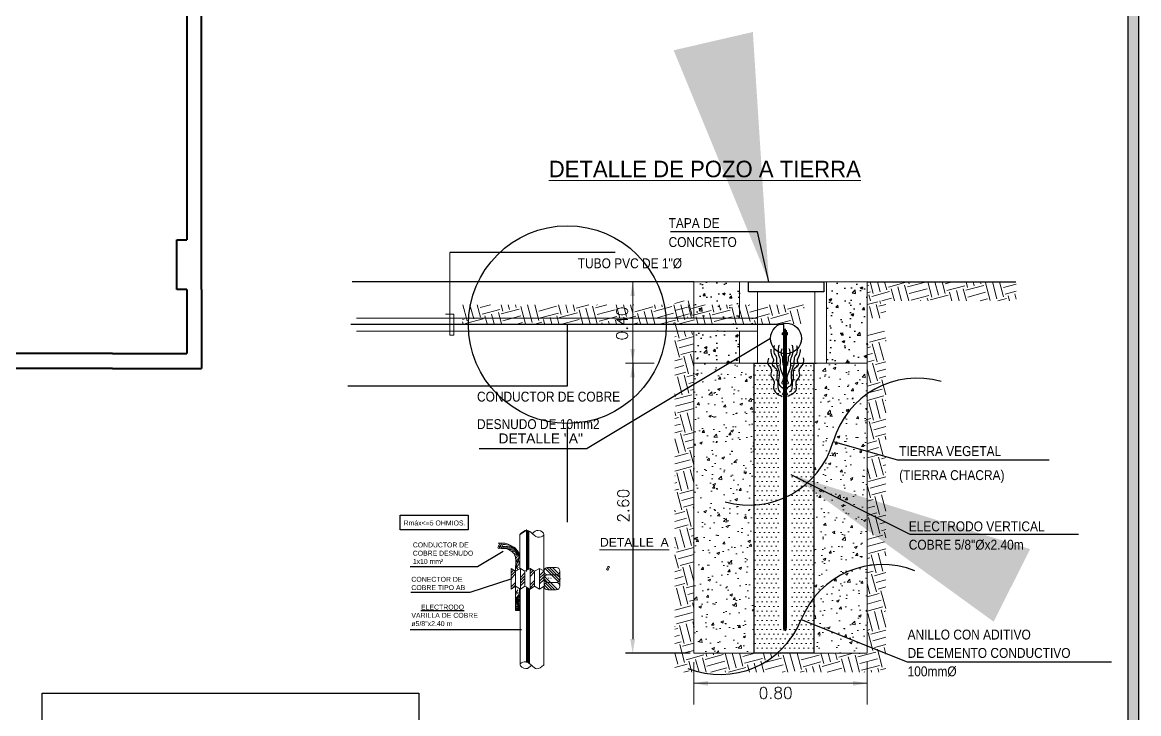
# Model space of a CAD drawing. Header units: metres. Extents: x 1996 to 3973, y 1775 to 3610.
# Drawn here: x 2257.26 to 2268.55, y 1782.07 to 1789.07 of the extents above; entities that cross this region are included whole.
import ezdxf
from ezdxf.enums import TextEntityAlignment as Align

# ---------------------------------------------------------------- set-up
doc = ezdxf.new("R2010")
doc.units = ezdxf.units.M
doc.linetypes.add('HIDDEN', pattern=[0.375, 0.25, -0.125])
for name, color, linetype in [('0.4', 4, 'Continuous'), ('COLUMNAS-02', 8, 'Continuous'), ('TSXCIRC', 186, 'Continuous'), ('VIVIENDA1', 7, 'Continuous')]:
    doc.layers.add(name, color=color, linetype=linetype)
for name, color, linetype, lineweight in [('DETA-1', 3, 'Continuous', 25), ('DIMENSIONAMIENTO', 1, 'Continuous', 13), ('ie-detalles', 3, 'Continuous', 20), ('IE-HACTH', 8, 'Continuous', 5), ('IE-HATCH', 8, 'Continuous', 5), ('PUESTA A TIERRA', 5, 'Continuous', 30), ('tex-1', 160, 'Continuous', 40), ('TUBERIA', 152, 'Continuous', 15)]:
    doc.layers.add(name, color=color, linetype=linetype, lineweight=lineweight)
doc.styles.add('LUCIDA', font='LCALLIG.TTF')
doc.styles.add('ROMANS', font='romans.shx')
doc.dimstyles.new('Estándar GMI-PL', dxfattribs={"dimscale": 0, "dimtxt": 2.5, "dimasz": 2.5, "dimexe": 1.5, "dimexo": 1, "dimgap": 1.25, "dimtad": 1, "dimdec": 0, "dimlfac": 1000, "dimzin": 1, "dimdsep": 46, "dimtxsty": 'ROMANS', "dimcen": 0.09, "dimclrd": 256, "dimclre": 256, "dimclrt": 7, "dimaunit": 1, "dimadec": 3, "dimazin": 0, "dimtfac": 1, "dimtdec": 0, "dimtix": 1, "dimtofl": 0, "dimtmove": 2, "dimatfit": 3, "dimfxl": 1, "dimtolj": 1, "dimarcsym": 0})
pattern_1 = [(50, (2206.00888, 1748.97986), (0.26864204, -0.0235031), [0.0280903, -0.3089938]), (355, (2206.00888, 1748.97986), (-0.0519685, 0.2817246), [0.0224723, -0.2471959]), (100.45144, (2206.03127, 1748.9779), (0.2166735, 0.2582215), [0.0238731, -0.2626046]), (46.1842, (2206.00888, 1749.05476), (0.399722, -0.0619939), [0.0421355, -0.4634908]), (96.63556, (2206.0422, 1749.0496), (0.3500664, 0.3648444), [0.0358097, -0.3939072]), (351.18415, (2206.00888, 1749.05476), (0.3500664, 0.3648444), [0.0337084, -0.3707922]), (21, (2206.04633, 1749.03604), (0.2235644, -0.1507961), [0.0280903, -0.3089938]), (326, (2206.04633, 1749.03604), (0.0911307, 0.271596), [0.0224723, -0.2471951]), (71.45144, (2206.06496, 1749.02347), (0.3146951, 0.1208), [0.0238731, -0.2626041]), (37.5, (2206.00888, 1748.97986), (0.00455433, 0.1246814), [0, -0.24419877, 0, -0.25094045, 0, -0.2481314]), (7.5, (2206.00888, 1748.97986), (0.09852953, 0.14772217), [0, -0.1430735, 0, -0.2385807, 0, -0.09457084]), (327.5, (2205.92536, 1748.97986), (0.19993633, -0.00844737), [0, -0.0936345, 0, -0.29213963, 0, -0.3876468]), (317.5, (2205.8879, 1748.97986), (0.2184252, 0.03749286), [0, -0.12172485, 0, -0.1940107, 0, -0.2752854])]

msp = doc.modelspace()

# ---------------------------------------------------------------- hatches: boundary and pattern name
h = msp.add_hatch(color=6)
h.dxf.hatch_style = 1
h.set_gradient(color1=(255, 0, 255), color2=(255, 51, 255), one_color=1, tint=0.6, name='CYLINDER')
h.paths.add_polyline_path([(2268.549, 1775.019), (2268.549, 1805.639), (2228.483, 1805.639), (2228.483, 1775.019)])
h.paths.add_polyline_path([(2268.444, 1775.128), (2268.444, 1805.534), (2228.587, 1805.534), (2228.587, 1775.128)], flags=16)
at = {"lineweight": 20, "ltscale": 0.02}
h = msp.add_hatch(dxfattribs=at)
h.set_pattern_fill('ANSI34', color=43, scale=0.000710725, style=0)
h.set_pattern_definition([(45, (1403.087653, 912.92568), (-0.00957373417, 0.00957373417), []), (45, (1403.090845, 912.92568), (-0.00957373417, 0.00957373417), []), (45, (1403.094036, 912.92568), (-0.00957373417, 0.00957373417), []), (45, (1403.097227, 912.92568), (-0.00957373417, 0.00957373417), [])])
h.paths.add_polyline_path([(2264.98, 1785.924), (2264.975, 1785.926), (2264.975, 1785.903), (2264.98, 1785.907), (2264.98, 1785.914, -0.114806), (2264.98, 1785.916)])
h.paths.add_polyline_path([(2264.97, 1785.924), (2264.965, 1785.926), (2264.965, 1785.903), (2264.97, 1785.907)])
h.paths.add_polyline_path([(2264.959, 1785.924), (2264.954, 1785.926), (2264.954, 1785.903), (2264.959, 1785.907)])
h.paths.add_polyline_path([(2264.948, 1785.924), (2264.943, 1785.926), (2264.943, 1785.903), (2264.948, 1785.907)])
h = msp.add_hatch(dxfattribs=at)
h.set_pattern_fill('ANSI34', color=43, scale=0.000710725, angle=90, style=0)
h.set_pattern_definition([(135, (1403.087653, 912.92568), (-0.00957373417, -0.00957373417), []), (135, (1403.087653, 912.928871), (-0.00957373417, -0.00957373417), []), (135, (1403.087653, 912.932063), (-0.00957373417, -0.00957373417), []), (135, (1403.087653, 912.935254), (-0.00957373417, -0.00957373417), [])])
h.paths.add_polyline_path([(2264.994, 1785.919, 1), (2264.994, 1785.928), (2264.984, 1785.928, 1), (2264.984, 1785.919)])
h.paths.add_polyline_path([(2264.994, 1785.911, 0.348734), (2264.998, 1785.914), (2264.998, 1785.916, 0.348734), (2264.994, 1785.919), (2264.984, 1785.919, 0.348734), (2264.98, 1785.916), (2264.98, 1785.914, 0.348734), (2264.984, 1785.911)])
h.paths.add_polyline_path([(2264.994, 1785.903, 1), (2264.994, 1785.911), (2264.984, 1785.911, 1), (2264.984, 1785.903)])
h = msp.add_hatch(dxfattribs=at)
h.set_pattern_fill('ANSI34', color=43, scale=0.006397, style=0)
h.set_pattern_definition([(45, (-5494.49803, -6073.46799), (-0.0861636076, 0.0861636076), []), (45, (-5494.46931, -6073.46799), (-0.0861636076, 0.0861636076), []), (45, (-5494.44059, -6073.46799), (-0.0861636076, 0.0861636076), []), (45, (-5494.41187, -6073.46799), (-0.0861636076, 0.0861636076), [])])
h.paths.add_polyline_path([(2262.536, 1783.513), (2262.491, 1783.539), (2262.491, 1783.331), (2262.536, 1783.362), (2262.536, 1783.429, -0.114806), (2262.536, 1783.446)])
h.paths.add_polyline_path([(2262.44, 1783.513), (2262.395, 1783.539), (2262.395, 1783.331), (2262.44, 1783.362)])
h.paths.add_polyline_path([(2262.343, 1783.513), (2262.298, 1783.539), (2262.298, 1783.331), (2262.343, 1783.362)])
h.paths.add_polyline_path([(2262.247, 1783.513), (2262.202, 1783.539), (2262.202, 1783.331), (2262.247, 1783.362)])
h = msp.add_hatch(dxfattribs=at)
h.set_pattern_fill('ANSI34', color=43, scale=0.006397, angle=90, style=0)
h.set_pattern_definition([(135, (-5494.49803, -6073.46799), (-0.0861636076, -0.0861636076), []), (135, (-5494.49803, -6073.43927), (-0.0861636076, -0.0861636076), []), (135, (-5494.49803, -6073.41055), (-0.0861636076, -0.0861636076), []), (135, (-5494.49803, -6073.38183), (-0.0861636076, -0.0861636076), [])])
h.paths.add_polyline_path([(2262.659, 1783.476, 1.000688), (2262.659, 1783.551, -0.000344), (2262.659, 1783.551), (2262.573, 1783.551, 1), (2262.573, 1783.476)])
h.paths.add_polyline_path([(2262.659, 1783.399, 0.348734), (2262.696, 1783.429), (2262.696, 1783.446, 0.348734), (2262.659, 1783.476), (2262.573, 1783.476, 0.348734), (2262.536, 1783.446), (2262.536, 1783.429, 0.348734), (2262.573, 1783.399)])
h.paths.add_polyline_path([(2262.659, 1783.325, 1), (2262.659, 1783.399), (2262.573, 1783.399, 1), (2262.573, 1783.325)])
at = {"layer": 'COLUMNAS-02'}
h = msp.add_hatch(dxfattribs=at)
h.set_pattern_fill('AR-CONC', color=256, scale=0.001475)
h.set_pattern_definition(pattern_1)
h.paths.add_polyline_path([(2264.05, 1786.073), (2264.514, 1786.073), (2264.514, 1786.44), (2264.05, 1786.44)])
h.paths.add_polyline_path([(2264.514, 1785.986), (2264.05, 1785.986), (2264.05, 1785.619), (2264.514, 1785.619)])
h = msp.add_hatch(dxfattribs=at)
h.set_pattern_fill('AR-CONC', color=256, scale=0.001475)
h.set_pattern_definition(pattern_1)
h.paths.add_polyline_path([(2265.393, 1785.619), (2265.802, 1785.619), (2265.802, 1786.44), (2265.393, 1786.44)])
at = {"layer": 'IE-HACTH', "ltscale": 0.5}
h = msp.add_hatch(dxfattribs=at)
h.set_pattern_fill('EARTH', color=256, scale=0.029491, angle=15)
h.set_pattern_definition([(15, (2213.8667, 1737.9035), (0.13241918, 0.22935674), [0.187269, -0.187269]), (15, (2213.84852, 1737.97133), (0.13241918, 0.22935674), [0.187269, -0.187269]), (15, (2213.83034, 1738.03916), (0.13241918, 0.22935674), [0.187269, -0.187269]), (105, (2213.8469, 1738.06783), (-0.22935674, 0.13241918), [0.187269, -0.187269]), (105, (2213.91473, 1738.086), (-0.22935674, 0.13241918), [0.187269, -0.187269]), (105, (2213.98256, 1738.10418), (-0.22935674, 0.13241918), [0.187269, -0.187269])])
h.paths.add_polyline_path([(2267.311, 1786.44), (2265.802, 1786.44), (2265.802, 1786.248), (2267.311, 1786.248)])
h = msp.add_hatch(dxfattribs=at)
h.set_pattern_fill('EARTH', color=256, scale=0.029491, angle=15)
h.set_pattern_definition([(15, (2214.98148, 1737.67093), (0.1324192, 0.22935674), [0.187269, -0.187269]), (15, (2214.9633, 1737.73876), (0.1324192, 0.22935674), [0.187269, -0.187269]), (15, (2214.94513, 1737.8066), (0.1324192, 0.22935674), [0.187269, -0.187269]), (105, (2214.96168, 1737.83526), (-0.22935674, 0.1324192), [0.187269, -0.187269]), (105, (2215.02951, 1737.85344), (-0.22935674, 0.1324192), [0.187269, -0.187269]), (105, (2215.09735, 1737.87161), (-0.22935674, 0.1324192), [0.187269, -0.187269])])
h.paths.add_polyline_path([(2265.164, 1786.208), (2264.547, 1786.208), (2264.547, 1786.016), (2265.164, 1786.016)])
h.paths.add_polyline_path([(2264.547, 1786.208), (2263.013, 1786.208), (2263.013, 1786.016), (2264.547, 1786.016)])
h.paths.add_polyline_path([(2263.013, 1786.208), (2261.712, 1786.208), (2261.712, 1786.016), (2263.013, 1786.016)])
h = msp.add_hatch(dxfattribs=at)
h.set_pattern_fill('EARTH', color=256, scale=0.029491, angle=15)
h.set_pattern_definition([(15, (2206.3522, 1737.9035), (0.13241918, 0.22935674), [0.187269, -0.187269]), (15, (2206.33403, 1737.97133), (0.13241918, 0.22935674), [0.187269, -0.187269]), (15, (2206.31585, 1738.03916), (0.13241918, 0.22935674), [0.187269, -0.187269]), (105, (2206.3324, 1738.06783), (-0.22935674, 0.13241918), [0.187269, -0.187269]), (105, (2206.40024, 1738.086), (-0.22935674, 0.13241918), [0.187269, -0.187269]), (105, (2206.46807, 1738.10418), (-0.22935674, 0.13241918), [0.187269, -0.187269])])
h.paths.add_polyline_path([(2265.802, 1786.073), (2265.993, 1786.073), (2265.993, 1786.248), (2265.802, 1786.248)])
h.paths.add_polyline_path([(2265.993, 1785.943), (2265.802, 1785.943), (2265.802, 1782.683), (2264.05, 1782.683), (2264.05, 1785.943), (2263.894, 1785.943), (2263.894, 1786.073), (2264.05, 1786.073), (2264.05, 1786.248), (2263.858, 1786.248), (2263.858, 1782.491), (2265.993, 1782.491)])
at = {"layer": 'IE-HATCH'}
h = msp.add_hatch(dxfattribs=at)
h.set_pattern_fill('AR-CONC', color=256, scale=0.001475)
h.set_pattern_definition(pattern_1)
h.paths.add_polyline_path([(2265.802, 1785.619), (2265.263, 1785.619), (2265.263, 1782.683), (2265.802, 1782.683)])
h.paths.add_polyline_path([(2264.05, 1782.683), (2264.661, 1782.683), (2264.661, 1785.619), (2264.05, 1785.619)])
h = msp.add_hatch(dxfattribs=at)
h.set_pattern_fill('DOTS', color=256, scale=0.029491)
h.set_pattern_definition([(0, (2206.00888, 1748.979856), (0.023408624, 0.046817248), [0, -0.046817248])])
h.paths.add_polyline_path([(2265.263, 1785.619), (2265.032, 1785.619), (2265.032, 1782.952), (2264.973, 1782.854), (2264.911, 1782.952), (2264.911, 1785.619), (2264.661, 1785.619), (2264.661, 1782.683), (2265.263, 1782.683)])

# ---------------------------------------------------------------- linework, layer by layer
at = {"color": 0}
msp.add_line((2263.256, 1786.739), (2261.582, 1786.739), dxfattribs=at)
for p, q in [((2264.05, 1786.44), (2260.597, 1786.44)), ((2265.802, 1786.44), (2267.307, 1786.44)), ((2264.826, 1785.868), (2262.971, 1784.754)), ((2261.879, 1784.754), (2262.971, 1784.754)), ((2261.863, 1783.561), (2262.123, 1783.716)), ((2261.181, 1783.561), (2261.863, 1783.561)), ((2261.789, 1783.3), (2262.212, 1783.441)), ((2261.189, 1783.3), (2261.789, 1783.3)), ((2261.181, 1782.922), (2262.308, 1782.922))]:
    msp.add_line(p, q)
at = {"lineweight": 60}
for p, q in [((2264.98, 1785.951), (2264.963, 1785.951)), ((2264.963, 1785.951), (2264.963, 1782.932)), ((2264.967, 1785.952), (2264.967, 1785.923)), ((2264.98, 1782.933), (2264.98, 1785.951)), ((2264.967, 1785.911), (2264.967, 1782.933)), ((2264.963, 1782.933), (2264.971, 1782.914)), ((2264.963, 1782.933), (2264.98, 1782.933)), ((2264.971, 1782.914), (2264.98, 1782.933))]:
    msp.add_line(p, q, dxfattribs=at)
at = {"color": 43, "lineweight": 20, "ltscale": 0.02}
for p, q in [((2264.98, 1785.907), (2264.98, 1785.924)), ((2264.998, 1785.907), (2264.998, 1785.924)), ((2262.248, 1783.56), (2262.275, 1783.527)), ((2262.259, 1783.558), (2262.279, 1783.55)), ((2262.536, 1783.362), (2262.536, 1783.513)), ((2262.696, 1783.362), (2262.696, 1783.513)), ((2262.272, 1783.323), (2262.254, 1783.297)), ((2262.254, 1783.297), (2262.255, 1783.279)), ((2262.266, 1783.286), (2262.27, 1783.302))]:
    msp.add_line(p, q, dxfattribs=at)
at = {"color": 1}
for p, q in [((2263.432, 1785.619), (2263.432, 1782.827)), ((2264.014, 1782.683), (2263.36, 1782.683))]:
    msp.add_line(p, q, dxfattribs=at)
at = {"lineweight": 20}
for p, q in [((2262.293, 1783.885), (2262.357, 1783.927)), ((2262.357, 1783.509), (2262.357, 1783.934)), ((2262.357, 1783.927), (2262.357, 1783.885)), ((2262.367, 1783.926), (2262.367, 1783.527)), ((2262.377, 1783.923), (2262.377, 1783.535)), ((2262.383, 1783.919), (2262.383, 1783.537)), ((2262.291, 1783.885), (2262.291, 1783.535)), ((2262.292, 1783.886), (2262.292, 1783.886)), ((2262.293, 1783.885), (2262.294, 1783.887)), ((2262.535, 1783.513), (2262.535, 1783.888)), ((2263.097, 1783.728), (2263.801, 1783.728)), ((2262.25, 1783.631), (2262.247, 1783.515)), ((2262.246, 1783.361), (2262.246, 1783.115)), ((2262.357, 1783.354), (2262.357, 1782.588)), ((2262.368, 1783.347), (2262.368, 1782.59)), ((2262.535, 1782.56), (2262.535, 1783.362)), ((2262.293, 1783.334), (2262.293, 1782.564)), ((2262.377, 1783.342), (2262.377, 1782.58)), ((2262.388, 1783.335), (2262.388, 1782.584)), ((2262.246, 1783.115), (2262.295, 1783.115))]:
    msp.add_line(p, q, dxfattribs=at)
for points in [[(2265.365, 1786.341), (2264.604, 1786.341), (2264.604, 1786.44), (2265.365, 1786.44)], [(2261.08, 1784.081), (2261.77, 1784.081), (2261.77, 1783.933), (2261.08, 1783.933)]]:
    msp.add_lwpolyline(points, close=True)
at = {"color": 43, "lineweight": 20, "ltscale": 0.02}
for points in [[(2264.948, 1785.924), (2264.943, 1785.926), (2264.943, 1785.903), (2264.948, 1785.907)], [(2264.954, 1785.926), (2264.948, 1785.924), (2264.948, 1785.907), (2264.954, 1785.903)], [(2264.959, 1785.924), (2264.954, 1785.926), (2264.954, 1785.903), (2264.959, 1785.907)], [(2264.965, 1785.926), (2264.959, 1785.924), (2264.959, 1785.907), (2264.965, 1785.903)], [(2264.97, 1785.924), (2264.965, 1785.926), (2264.965, 1785.903), (2264.97, 1785.907)], [(2264.975, 1785.926), (2264.97, 1785.924), (2264.97, 1785.907), (2264.975, 1785.903)], [(2264.98, 1785.924), (2264.975, 1785.926), (2264.975, 1785.903), (2264.98, 1785.907)], [(2262.247, 1783.513), (2262.202, 1783.539), (2262.202, 1783.331), (2262.247, 1783.362)], [(2262.298, 1783.539), (2262.247, 1783.513), (2262.247, 1783.362), (2262.298, 1783.331)], [(2262.343, 1783.513), (2262.298, 1783.539), (2262.298, 1783.331), (2262.343, 1783.362)], [(2262.395, 1783.539), (2262.343, 1783.513), (2262.343, 1783.362), (2262.395, 1783.331)], [(2262.44, 1783.513), (2262.395, 1783.539), (2262.395, 1783.331), (2262.44, 1783.362)], [(2262.491, 1783.539), (2262.44, 1783.513), (2262.44, 1783.362), (2262.491, 1783.331)], [(2262.536, 1783.513), (2262.491, 1783.539), (2262.491, 1783.331), (2262.536, 1783.362)]]:
    msp.add_lwpolyline(points, close=True, dxfattribs=at)
for points in [[(2264.984, 1785.928), (2264.994, 1785.928)], [(2264.994, 1785.919), (2264.984, 1785.919)], [(2264.984, 1785.919), (2264.994, 1785.919)], [(2264.994, 1785.911), (2264.984, 1785.911)], [(2264.984, 1785.911), (2264.994, 1785.911)], [(2264.984, 1785.903), (2264.994, 1785.903)], [(2264.994, 1785.903), (2264.984, 1785.903)], [(2262.573, 1783.551), (2262.659, 1783.551)], [(2262.573, 1783.476), (2262.659, 1783.476)], [(2262.659, 1783.476), (2262.573, 1783.476)], [(2262.573, 1783.399), (2262.659, 1783.399)], [(2262.659, 1783.399), (2262.573, 1783.399)], [(2262.659, 1783.325), (2262.573, 1783.325)], [(2262.573, 1783.325), (2262.659, 1783.325)]]:
    msp.add_lwpolyline(points, dxfattribs=at)
msp.add_lwpolyline([(2265.032, 1785.619), (2265.263, 1785.619), (2265.263, 1782.683), (2264.661, 1782.683), (2264.661, 1785.619), (2264.911, 1785.619)])
msp.add_circle((2264.982, 1785.868), 0.156)
at = {"lineweight": 20}
for centre in [(2262.094, 1783.787), (2262.077, 1783.753), (2262.084, 1783.771), (2262.094, 1783.754), (2262.105, 1783.77), (2263.177, 1783.535), (2263.188, 1783.553)]:
    msp.add_circle(centre, 0.00919, dxfattribs=at)
at = {"color": 43, "lineweight": 20, "ltscale": 0.02}
for centre, radius, start, end in [((2264.984, 1785.924), 0.00415, 90, 270), ((2264.984, 1785.915), 0.00426, 90, 270), ((2264.984, 1785.907), 0.00415, 90, 270), ((2264.994, 1785.924), 0.00415, 270, 90), ((2264.994, 1785.915), 0.00426, 270, 90), ((2264.994, 1785.907), 0.00415, 270, 90), ((2262.573, 1783.438), 0.0383, 90, 270), ((2262.573, 1783.513), 0.0373, 90, 270), ((2262.659, 1783.513), 0.0373, 270, 90), ((2262.659, 1783.438), 0.0383, 270, 90), ((2262.573, 1783.362), 0.0373, 90, 270), ((2262.659, 1783.362), 0.0373, 270, 90)]:
    msp.add_arc(centre, radius, start, end, dxfattribs=at)
at = {"lineweight": 20}
for centre, radius, start, end in [((2262.106, 1783.591), 0.207, 25.7418, 99.2833), ((2262.161, 1783.59), 0.167, 48.2174, 111.6749), ((2262.133, 1783.591), 0.191, 53.7757, 98.767), ((2262.12, 1783.604), 0.14, 33.0443, 79.0487), ((2262.184, 1783.625), 0.108, 2.0873, 93.8405), ((2262.197, 1783.626), 0.0924, 312.5249, 86.7811), ((2262.206, 1783.628), 0.072, 335.1749, 76.1242), ((2262.139, 1783.631), 0.11, 359.7517, 26.0938), ((2262.208, 1783.614), 0.062, 349.6592, 53.9923), ((2262.204, 1783.598), 0.0585, 317.2074, 36.5121), ((2263.183, 1783.542), 0.0185, 250.5834, 273.1761), ((2262.178, 1783.323), 0.11, 308.1175, 7.6798), ((2262.188, 1783.317), 0.108, 302.9859, 346.2512), ((2262.304, 1783.239), 0.0575, 183.5632, 258.6463), ((2262.302, 1783.242), 0.0479, 183.6407, 257.9563), ((2262.324, 1783.257), 0.0627, 192.5465, 238.7999), ((2262.312, 1783.248), 0.0383, 174.0404, 237.219), ((2262.329, 1783.253), 0.0448, 155.8405, 212.3407), ((2262.245, 1783.124), 0.0514, 19.8311, 90.0113), ((2262.18, 1783.072), 0.146, 39.5502, 62.9703), ((2262.239, 1783.135), 0.0544, 9.9398, 82.0404), ((2262.25, 1783.12), 0.0421, 2.5719, 95.5262), ((2262.258, 1783.122), 0.0308, 346.2274, 113.8296), ((2262.257, 1783.119), 0.0243, 348.8975, 116.6377), ((2262.257, 1783.12), 0.0162, 339.0677, 130.5636), ((2262.251, 1783.113), 0.0079, 9.7668, 123.0261), ((2262.254, 1783.117), 0.00984, 356.8534, 127.9127)]:
    msp.add_arc(centre, radius, start, end, dxfattribs=at)
for points in [[(2264.828, 1785.76), (2264.828, 1785.741), (2264.835, 1785.681), (2264.871, 1785.654), (2264.825, 1785.596), (2264.913, 1785.562), (2264.879, 1785.484), (2264.902, 1785.424), (2264.898, 1785.376), (2264.908, 1785.328), (2264.928, 1785.324)], [(2265.126, 1785.756), (2265.125, 1785.737), (2265.117, 1785.678), (2265.08, 1785.651), (2265.124, 1785.592), (2265.035, 1785.56), (2265.067, 1785.481), (2265.043, 1785.422), (2265.046, 1785.374), (2265.034, 1785.327), (2265.015, 1785.323)]]:
    msp.add_open_spline(points, degree=3, knots=[0.0458998, 0.0458998, 0.0458998, 0.0458998, 0.0751844, 0.1243874, 0.1566268, 0.2034524, 0.2787434, 0.3152148, 0.3528071, 0.400798, 0.400798, 0.400798, 0.400798])
for points, start_tangent, end_tangent in [([(2264.865, 1785.792), (2264.86, 1785.729), (2264.881, 1785.689), (2264.887, 1785.621), (2264.887, 1785.608), (2264.908, 1785.55), (2264.91, 1785.469), (2264.919, 1785.391), (2264.95, 1785.366), (2264.943, 1785.299)], (-0.020264, 0.999795), (-0.743704, -0.668509)), ([(2264.914, 1785.796), (2264.903, 1785.727), (2264.923, 1785.655), (2264.923, 1785.574), (2264.95, 1785.442), (2264.941, 1785.415), (2264.948, 1785.407)], (-0.221881, 0.975074), (0.844628, -0.535354)), ([(2264.941, 1785.76), (2264.932, 1785.709), (2264.946, 1785.684), (2264.948, 1785.633), (2264.948, 1785.597)], (0.108403, 0.994107), (-0.941625, -0.336665)), ([(2265.04, 1785.795), (2265.05, 1785.725), (2265.028, 1785.654), (2265.025, 1785.573), (2264.995, 1785.442), (2265.003, 1785.415), (2264.996, 1785.406)], (0.246836, 0.969057), (-0.858091, -0.513497)), ([(2265.089, 1785.789), (2265.092, 1785.726), (2265.071, 1785.686), (2265.063, 1785.619), (2265.062, 1785.606), (2265.04, 1785.548), (2265.036, 1785.468), (2265.025, 1785.389), (2264.993, 1785.366), (2264.998, 1785.298)], (0.04592, 0.998945), (0.726299, -0.687379)), ([(2265.012, 1785.759), (2265.02, 1785.708), (2265.006, 1785.683), (2265.002, 1785.632), (2265.001, 1785.596)], (-0.082849, 0.996562), (0.932673, -0.360724))]:
    msp.add_spline(points, degree=3, dxfattribs=dict(start_tangent=start_tangent, end_tangent=end_tangent))
for points in [[(2264.807, 1785.669), (2264.798, 1785.613), (2264.836, 1785.552), (2264.829, 1785.494), (2264.863, 1785.429), (2264.856, 1785.364), (2264.908, 1785.299), (2264.943, 1785.282)], [(2265.156, 1785.673), (2265.152, 1785.608), (2265.112, 1785.549), (2265.118, 1785.49), (2265.082, 1785.426), (2265.087, 1785.361), (2265.034, 1785.297), (2264.998, 1785.282)]]:
    msp.add_spline(points, degree=3)
for points in [[(2262.291, 1783.885), (2262.363, 1783.927), (2262.418, 1783.891), (2262.491, 1783.857), (2262.535, 1783.884), (2262.478, 1783.925), (2262.418, 1783.895)], [(2262.53, 1782.563), (2262.464, 1782.526), (2262.409, 1782.563), (2262.336, 1782.597), (2262.293, 1782.569), (2262.35, 1782.528), (2262.409, 1782.563)]]:
    msp.add_spline(points, degree=3, dxfattribs=at)
for points, start_tangent, end_tangent in [([(2262.082, 1783.744), (2262.118, 1783.742), (2262.164, 1783.745), (2262.257, 1783.719), (2262.289, 1783.674), (2262.293, 1783.668)], (-0.95549, 0.295024), (0.976894, -0.213723)), ([(2262.11, 1783.757), (2262.159, 1783.765), (2262.237, 1783.74), (2262.267, 1783.722)], (-0.970495, 0.24112), (0.964846, -0.262816))]:
    msp.add_spline(points, degree=3, dxfattribs=dict(at, start_tangent=start_tangent, end_tangent=end_tangent))
at = {"color": 1}
for points in [[(2263.408, 1786.296), (2263.456, 1786.296), (2263.432, 1786.44)], [(2263.408, 1785.762), (2263.456, 1785.762), (2263.432, 1785.619)], [(2263.408, 1785.475), (2263.456, 1785.475), (2263.432, 1785.619)], [(2263.408, 1782.827), (2263.456, 1782.827), (2263.432, 1782.683)], [(2264.193, 1782.403), (2264.193, 1782.355), (2264.05, 1782.379)], [(2265.66, 1782.403), (2265.66, 1782.355), (2265.804, 1782.379)]]:
    msp.add_solid(points, dxfattribs=at)
at = {"layer": '0.4', "lineweight": 40}
for p, q in [((2259.073, 1786.364), (2259.073, 1790.364)), ((2258.923, 1789.164), (2258.923, 1786.864)), ((2258.823, 1786.864), (2258.923, 1786.864)), ((2258.823, 1786.364), (2258.823, 1786.864)), ((2258.823, 1786.864), (2258.923, 1786.864)), ((2258.823, 1786.364), (2258.823, 1786.864)), ((2258.923, 1786.364), (2258.823, 1786.364)), ((2258.923, 1786.364), (2258.923, 1785.714)), ((2259.073, 1786.364), (2259.073, 1785.564)), ((2258.173, 1785.714), (2256.873, 1785.714)), ((2258.173, 1785.714), (2258.923, 1785.714)), ((2258.173, 1785.564), (2256.873, 1785.564)), ((2258.173, 1785.564), (2259.073, 1785.564)), ((2258.173, 1785.564), (2258.423, 1785.564))]:
    msp.add_line(p, q, dxfattribs=at)
at = {"layer": 'DIMENSIONAMIENTO'}
for p, q in [((2261.582, 1786.739), (2261.582, 1785.901)), ((2263.648, 1786.44), (2263.36, 1786.44)), ((2263.432, 1786.44), (2263.432, 1785.619)), ((2261.622, 1786.114), (2261.54, 1786.114)), ((2261.622, 1785.901), (2261.622, 1786.114)), ((2261.582, 1785.901), (2261.622, 1785.901)), ((2263.648, 1785.619), (2263.36, 1785.619)), ((2264.05, 1782.594), (2264.05, 1782.165)), ((2265.804, 1782.594), (2265.804, 1782.165)), ((2264.05, 1782.379), (2265.804, 1782.379))]:
    msp.add_line(p, q, dxfattribs=at)
at = {"layer": 'ie-detalles'}
for points in [[(2265.802, 1786.073), (2265.802, 1786.44), (2264.05, 1786.44), (2264.05, 1786.073)], [(2264.514, 1786.073), (2264.514, 1786.44)], [(2265.393, 1786.44), (2265.393, 1786.073)], [(2265.275, 1785.619), (2265.275, 1786.341), (2264.695, 1786.341), (2264.695, 1786.073)], [(2265.032, 1785.619), (2265.802, 1785.619), (2265.802, 1786.073)], [(2265.393, 1786.073), (2265.393, 1785.619)], [(2264.05, 1785.943), (2264.05, 1785.619), (2264.911, 1785.619)], [(2264.514, 1785.619), (2264.514, 1785.943)], [(2264.695, 1785.943), (2264.695, 1785.619)], [(2265.032, 1785.619), (2265.802, 1785.619), (2265.802, 1782.683), (2264.05, 1782.683), (2264.05, 1785.619), (2264.911, 1785.619)]]:
    msp.add_lwpolyline(points, dxfattribs=at)
at = {"layer": 'PUESTA A TIERRA', "ltscale": 0.75}
msp.add_line((2264.959, 1786.008), (2260.582, 1786.008), dxfattribs=at)
at = {"layer": 'PUESTA A TIERRA', "linetype": 'HIDDEN', "ltscale": 0.75}
msp.add_line((2264.959, 1785.924), (2264.959, 1786.008), dxfattribs=at)
at = {"layer": 'TSXCIRC', "color": 3}
msp.add_lwpolyline([(2257.459, 1782.28), (2261.269, 1782.28), (2261.269, 1779.704), (2257.459, 1779.704)], close=True, dxfattribs=at)
at = {"layer": 'TUBERIA'}
for p, q in [((2264.695, 1786.073), (2260.639, 1786.073)), ((2264.695, 1785.943), (2264.695, 1786.073)), ((2264.695, 1785.943), (2260.639, 1785.943))]:
    msp.add_line(p, q, dxfattribs=at)
at = {"layer": 'VIVIENDA1', "color": 6, "linetype": 'ByBlock', "lineweight": 30}
for points in [[(2268.549, 1775.019), (2268.549, 1805.639), (2228.483, 1805.639), (2228.483, 1775.019)], [(2268.444, 1775.128), (2268.444, 1805.534), (2228.587, 1805.534), (2228.587, 1775.128)]]:
    msp.add_lwpolyline(points, close=True, dxfattribs=at)

# ---------------------------------------------------------------- texts
at = {"color": 0, "style": 'LUCIDA', "width": 0.9}
for s, height, p in [('TAPA DE', 0.1002, (2263.795, 1786.985)), ('CONCRETO', 0.1002, (2263.795, 1786.793)), ('TIERRA VEGETAL', 0.10019, (2266.127, 1784.678)), ('(TIERRA CHACRA)', 0.10019, (2266.127, 1784.435)), ('ELECTRODO VERTICAL', 0.10019, (2266.224, 1783.917)), ('COBRE 5/8"%%Cx2.40m', 0.10019, (2266.224, 1783.731)), ('ANILLO CON ADITIVO', 0.10019, (2266.212, 1782.822)), ('DE CEMENTO CONDUCTIVO', 0.10019, (2266.212, 1782.636)), ('100mm%%C', 0.1002, (2266.212, 1782.45))]:
    msp.add_text(s, height=height, dxfattribs=at).set_placement(p)
msp.add_text('TUBO PVC DE 1"%%C', height=0.10019, dxfattribs=at).set_placement((2263.404, 1786.578), align=Align.CENTER)
for s, p in [('CONDUCTOR DE COBRE', (2261.858, 1785.199)), ('DESNUDO DE 10mm2', (2261.858, 1784.921))]:
    msp.add_text(s, height=0.10019, dxfattribs=at).set_placement(p, align=Align.BOTTOM_LEFT)
at = {"color": 0, "attachment_point": 1, "style": 'LUCIDA'}
for s, insert, char_height, width in [('{\\fArial|b0|i0|c0|p34;DETALLE "A"}', (2262.075, 1784.907), 0.10019, 1.40266), ('{\\fArial|b0|i0|c0|p34;Rmáx<=5 OHMIOS.}', (2261.115, 1784.026), 0.05009, 0.70133), ('CONDUCTOR DE COBRE DESNUDO 1x10 mm²', (2261.209, 1783.804), 0.05009, 0.70133), ('{\\fArial|b0|i0|c0|p34;CONECTOR DE COBRE TIPO AB}', (2261.194, 1783.456), 0.05009, 0.70133), ('{\\fArial|b0|i0|c0|p34;    \\L ELECTRODO\\P\\lVARILLA DE COBRE ø5/8"x2.40 m }', (2261.194, 1783.175), 0.05009, 0.90363)]:
    msp.add_mtext(s, dxfattribs=dict(at, insert=insert, char_height=char_height, width=width))
at = {"lineweight": 20, "insert": (2263.102, 1783.85), "char_height": 0.08767, "width": 0.88457, "attachment_point": 1, "style": 'LUCIDA'}
msp.add_mtext('{\\fArial|b0|i0|c0|p34;DETALLE  A}', dxfattribs=at)
at = {"color": 253, "insert": (2262.57, 1783.452), "char_height": 0.01462, "width": 0.24201, "attachment_point": 1, "style": 'LUCIDA'}
msp.add_mtext('{\\C250;\\c4342338;MCM}', dxfattribs=at)
at = {"layer": 'DETA-1', "color": 3, "linetype": 'ByBlock', "lineweight": 25, "style": 'ROMANS'}
for s, p in [('0.40', (2263.382, 1785.847)), ('2.60', (2263.395, 1784.003))]:
    msp.add_text(s, height=0.115, rotation=90, dxfattribs=at).set_placement(p)
msp.add_text('0.80', height=0.115, dxfattribs=at).set_placement((2264.706, 1782.281), align=Align.MIDDLE_LEFT)
at = {"layer": 'tex-1', "lineweight": 20, "insert": (2264.161, 1787.666), "char_height": 0.16722, "width": 4.91717, "attachment_point": 2, "style": 'LUCIDA'}
msp.add_mtext('{\\LDETALLE DE POZO A TIERRA}', dxfattribs=at)

# ---------------------------------------------------------------- leaders
at = {"color": 0}
for points, override in [([(2264.81, 1786.44), (2264.693, 1786.946), (2263.814, 1786.946)], {"dimscale": 1, "dimtad": 0}), ([(2262.771, 1786.008), (2262.771, 1785.385), (2260.551, 1785.385)], {"dimscale": 1, "dimasz": 2, "dimtad": 0, "dimldrblk": 'DotBlank'}), ([(2265.46, 1784.824), (2266.11, 1784.639), (2267.644, 1784.639)], {"dimscale": 1, "dimtad": 0, "dimldrblk": 'Integral'}), ([(2265.032, 1784.49), (2266.235, 1783.887), (2267.939, 1783.887)], {"dimscale": 1, "dimtad": 0}), ([(2265.137, 1783.024), (2266.208, 1782.597), (2268.274, 1782.597)], {"dimscale": 1, "dimtad": 0, "dimldrblk": 'Integral'})]:
    msp.add_leader(points, dimstyle='Estándar GMI-PL', override=override, dxfattribs=at)

doc.saveas('drawing.dxf')
